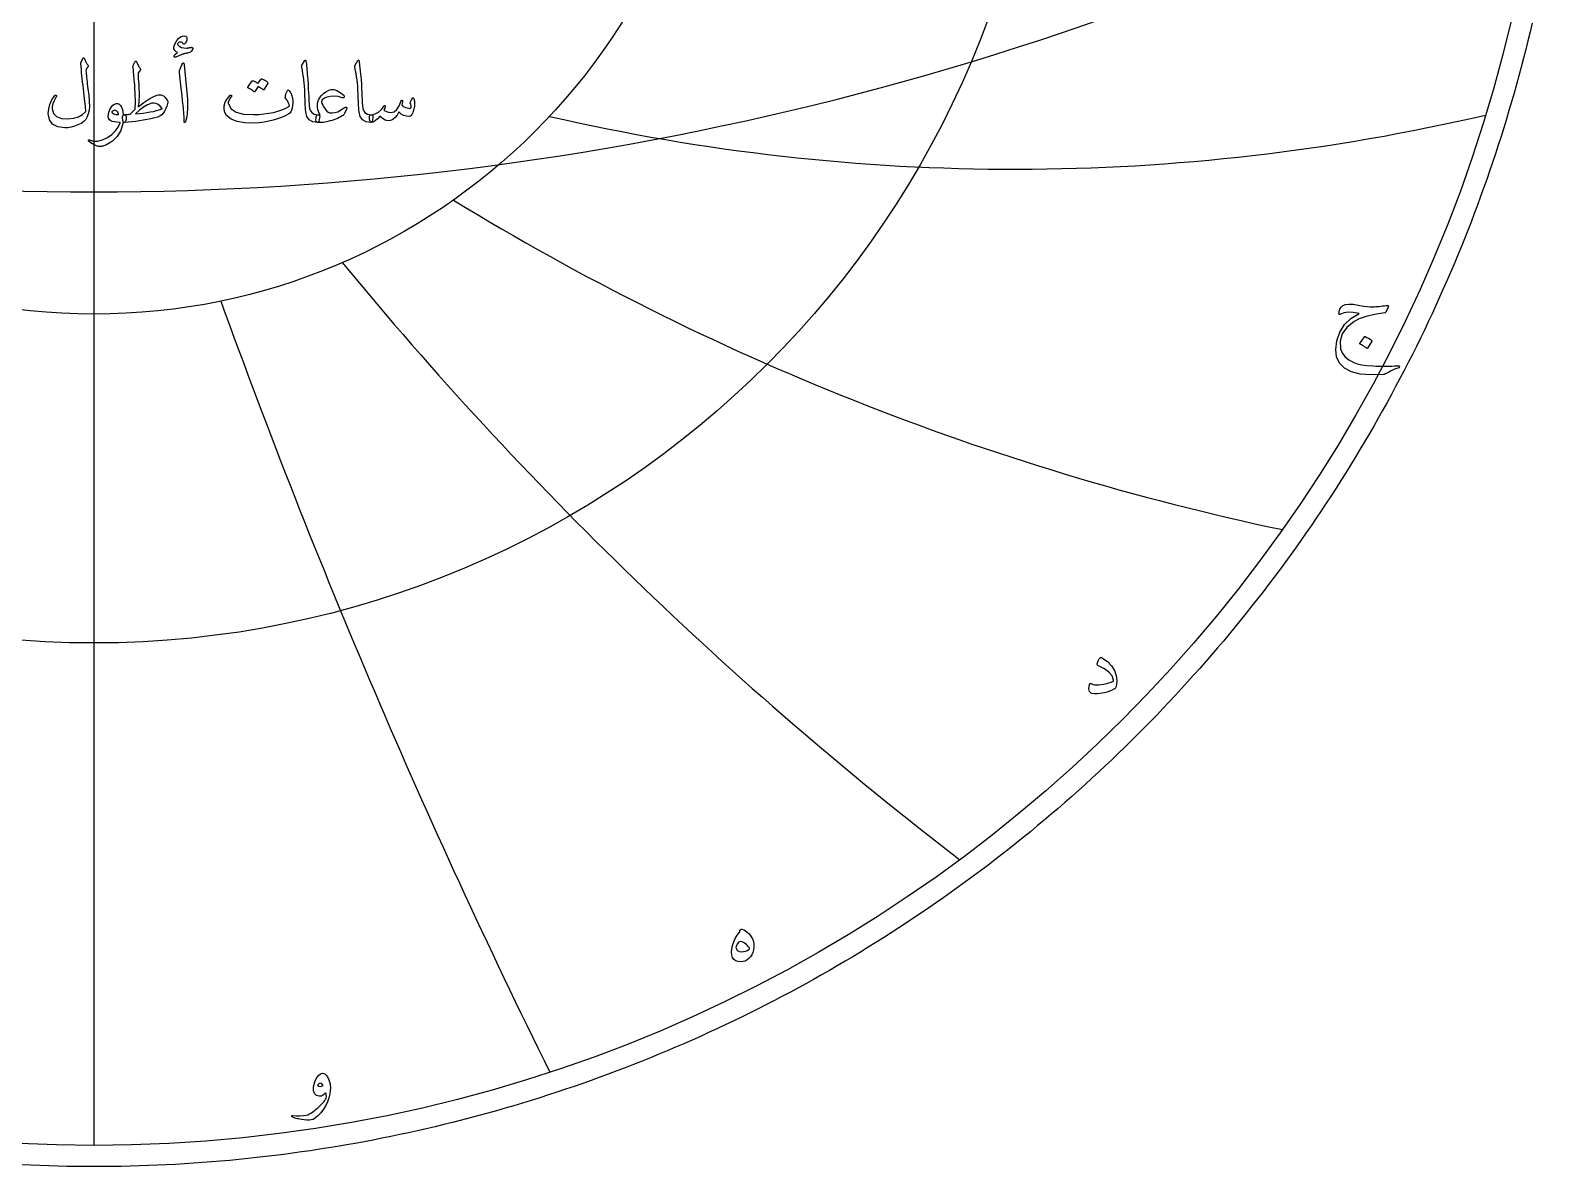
# Model space of a CAD drawing. Header units: millimetres. Extents: x -75 to 75, y -75 to 77.
# Drawn here: x -3.2 to 74.2, y -75.3 to -17.3 of the extents above; entities that cross this region are included whole.
import ezdxf

# ---------------------------------------------------------------- set-up
doc = ezdxf.new("R2010")
doc.units = ezdxf.units.MM
for name, color, linetype in [('CUT_OUTER', 1, 'Continuous'), ('ENGRAVE', 7, 'Continuous'), ('ENGRAVE_FINE', 8, 'Continuous'), ('TEXT', 5, 'Continuous')]:
    doc.layers.add(name, color=color, linetype=linetype)

msp = doc.modelspace()

# ---------------------------------------------------------------- linework, layer by layer
at = {"layer": 'CUT_OUTER'}
msp.add_lwpolyline([(73.4043, -16.9573), (73.2989, -17.4073), (73.1907, -17.8568), (73.0797, -18.3055), (72.966, -18.7536), (72.8496, -19.2009), (72.7304, -19.6476), (72.6085, -20.0935), (72.4838, -20.5386), (72.3564, -20.983), (72.2263, -21.4266), (72.0935, -21.8693), (71.9579, -22.3113), (71.8197, -22.7524), (71.6787, -23.1926), (71.5351, -23.632), (71.3887, -24.0705), (71.2397, -24.5081), (71.088, -24.9447), (70.9336, -25.3804), (70.7765, -25.8152), (70.6168, -26.249), (70.4544, -26.6818), (70.2893, -27.1136), (70.1217, -27.5444), (69.9513, -27.9741), (69.7784, -28.4028), (69.6028, -28.8304), (69.4246, -29.2569), (69.2437, -29.6824), (69.0603, -30.1067), (68.8743, -30.5299), (68.6857, -30.9519), (68.4944, -31.3728), (68.3007, -31.7924), (68.1043, -32.2109), (67.9054, -32.6282), (67.7039, -33.0443), (67.4999, -33.4591), (67.2933, -33.8726), (67.0842, -34.2849), (66.8725, -34.6958), (66.6584, -35.1055), (66.4417, -35.5139), (66.2226, -35.9209), (66.0009, -36.3265), (65.7768, -36.7308), (65.5502, -37.1337), (65.3211, -37.5352), (65.0896, -37.9353), (64.8556, -38.334), (64.6191, -38.7312), (64.3803, -39.127), (64.139, -39.5213), (63.8953, -39.9141), (63.6492, -40.3054), (63.4006, -40.6952), (63.1498, -41.0834), (62.8965, -41.4701), (62.6408, -41.8553), (62.3828, -42.2388), (62.1225, -42.6208), (61.8598, -43.0012), (61.5948, -43.3799), (61.3275, -43.7571), (61.0578, -44.1325), (60.7859, -44.5064), (60.5116, -44.8785), (60.2351, -45.2489), (59.9564, -45.6177), (59.6753, -45.9847), (59.392, -46.35), (59.1065, -46.7136), (58.8188, -47.0754), (58.5288, -47.4354), (58.2367, -47.7936), (57.9423, -48.15), (57.6458, -48.5047), (57.3471, -48.8575), (57.0462, -49.2084), (56.7432, -49.5575), (56.4381, -49.9047), (56.1308, -50.2501), (55.8214, -50.5936), (55.5099, -50.9351), (55.1963, -51.2748), (54.8807, -51.6125), (54.563, -51.9483), (54.2432, -52.2821), (53.9214, -52.6139), (53.5975, -52.9438), (53.2717, -53.2717), (52.9438, -53.5975), (52.6139, -53.9214), (52.2821, -54.2432), (51.9483, -54.563), (51.6125, -54.8807), (51.2748, -55.1963), (50.9351, -55.5099), (50.5936, -55.8214), (50.2501, -56.1308), (49.9047, -56.4381), (49.5575, -56.7432), (49.2084, -57.0462), (48.8575, -57.3471), (48.5047, -57.6458), (48.15, -57.9423), (47.7936, -58.2367), (47.4354, -58.5288), (47.0754, -58.8188), (46.7136, -59.1065), (46.35, -59.392), (45.9847, -59.6753), (45.6177, -59.9564), (45.2489, -60.2351), (44.8785, -60.5116), (44.5064, -60.7859), (44.1325, -61.0578), (43.7571, -61.3275), (43.3799, -61.5948), (43.0012, -61.8598), (42.6208, -62.1225), (42.2388, -62.3828), (41.8553, -62.6408), (41.4701, -62.8965), (41.0834, -63.1498), (40.6952, -63.4006), (40.3054, -63.6492), (39.9141, -63.8953), (39.5213, -64.139), (39.127, -64.3803), (38.7312, -64.6191), (38.334, -64.8556), (37.9353, -65.0896), (37.5352, -65.3211), (37.1337, -65.5502), (36.7308, -65.7768), (36.3265, -66.0009), (35.9209, -66.2226), (35.5139, -66.4417), (35.1055, -66.6584), (34.6958, -66.8725), (34.2849, -67.0842), (33.8726, -67.2933), (33.4591, -67.4999), (33.0443, -67.7039), (32.6282, -67.9054), (32.2109, -68.1043), (31.7924, -68.3007), (31.3728, -68.4944), (30.9519, -68.6857), (30.5299, -68.8743), (30.1067, -69.0603), (29.6824, -69.2437), (29.2569, -69.4246), (28.8304, -69.6028), (28.4028, -69.7784), (27.9741, -69.9513), (27.5444, -70.1217), (27.1136, -70.2893), (26.6818, -70.4544), (26.249, -70.6168), (25.8152, -70.7765), (25.3804, -70.9336), (24.9447, -71.088), (24.5081, -71.2397), (24.0705, -71.3887), (23.632, -71.5351), (23.1926, -71.6787), (22.7524, -71.8197), (22.3113, -71.9579), (21.8693, -72.0935), (21.4266, -72.2263), (20.983, -72.3564), (20.5386, -72.4838), (20.0935, -72.6085), (19.6476, -72.7304), (19.2009, -72.8496), (18.7536, -72.966), (18.3055, -73.0797), (17.8568, -73.1907), (17.4073, -73.2989), (16.9573, -73.4043), (16.5065, -73.507), (16.0552, -73.6069), (15.6033, -73.704), (15.1507, -73.7983), (14.6976, -73.8899), (14.244, -73.9787), (13.7898, -74.0647), (13.3351, -74.1479), (12.8798, -74.2284), (12.4241, -74.306), (11.968, -74.3808), (11.5114, -74.4529), (11.0543, -74.5221), (10.5968, -74.5885), (10.139, -74.6521), (9.6807, -74.7129), (9.2221, -74.7709), (8.7632, -74.8261), (8.3039, -74.8785), (7.8443, -74.928), (7.3844, -74.9747), (6.9242, -75.0186), (6.4638, -75.0597), (6.0031, -75.0979), (5.5422, -75.1334), (5.0811, -75.166), (4.6198, -75.1957), (4.1583, -75.2227), (3.6966, -75.2468), (3.2349, -75.268), (2.773, -75.2865), (2.311, -75.302), (1.8489, -75.3148), (1.3867, -75.3247), (0.9245, -75.3318), (0.4623, -75.3361), (0, -75.3375), (-0.4623, -75.3361), (-0.9245, -75.3318), (-1.3867, -75.3247), (-1.8489, -75.3148), (-2.311, -75.302), (-2.773, -75.2865), (-3.2349, -75.268), (-3.6966, -75.2468)], dxfattribs=at)
at = {"layer": 'ENGRAVE'}
for points in [[(0, -74.25), (0, 74.25)], [(0, -74.25), (0, -31.8152)]]:
    msp.add_lwpolyline(points, dxfattribs=at)
for radius in [74.25, 48.6033, 31.8152]:
    msp.add_circle((0, 0), radius, dxfattribs=at)
for centre, radius, start, end in [((46.9924, 81.3933), 105.8085, 257.033102, 283.127479), ((88.2745, 88.2745), 133.9666, 238.534502, 258.105285), ((161.7325, 93.3763), 192.9737, 219.427561, 232.47475), ((360.194, 96.5137), 376.0543, 199.845293, 206.368888)]:
    msp.add_arc(centre, radius, start, end, dxfattribs=at)
at = {"layer": 'ENGRAVE_FINE'}
msp.add_arc((0, 128.6415), 154.2129, 241.345817, 298.654183, dxfattribs=at)
at = {"layer": 'TEXT'}
for points in [[(4.8851, -18.465), (4.8279, -18.4757), (4.7748, -18.4858), (4.7258, -18.4954), (4.6809, -18.5045), (4.6405, -18.5133), (4.6046, -18.5221), (4.5735, -18.5309), (4.547, -18.5396), (4.5201, -18.5497), (4.4877, -18.5621), (4.4499, -18.5771), (4.4065, -18.5945), (4.3576, -18.6147), (4.3033, -18.6379), (4.2435, -18.6641), (4.1782, -18.6933), (4.1515, -18.7021), (4.1288, -18.7021), (4.1098, -18.6933), (4.0947, -18.6758), (4.0857, -18.6327), (4.1112, -18.5824), (4.1713, -18.5251), (4.266, -18.4606), (4.1935, -18.4194), (4.1386, -18.375), (4.1013, -18.3272), (4.0816, -18.2762), (4.0777, -18.1798), (4.1013, -18.0753), (4.1524, -17.9625), (4.2309, -17.8414), (4.3244, -17.733), (4.4208, -17.6581), (4.5198, -17.6167), (4.6217, -17.6087), (4.6785, -17.623), (4.7172, -17.6526), (4.7378, -17.6976), (4.7402, -17.758), (4.7303, -17.8233), (4.7139, -17.8832), (4.6908, -17.9375), (4.6612, -17.9864), (4.6315, -18.0207), (4.6041, -18.0358), (4.5788, -18.0316), (4.5558, -18.0083), (4.5294, -17.9735), (4.4987, -17.9479), (4.4636, -17.9317), (4.4241, -17.9249), (4.3826, -17.9249), (4.3461, -17.9337), (4.3146, -17.9512), (4.2879, -17.9776), (4.2685, -18.0094), (4.2627, -18.039), (4.2706, -18.0665), (4.2923, -18.0917), (4.3736, -18.1518), (4.4724, -18.196), (4.5887, -18.2243), (4.7227, -18.2366), (4.7343, -18.2362), (4.7474, -18.235), (4.7618, -18.2329), (4.7775, -18.2301), (4.7947, -18.2266), (4.8132, -18.2229), (4.8331, -18.2189), (4.8544, -18.2147), (4.8774, -18.2104), (4.8983, -18.2065), (4.917, -18.2028), (4.9334, -18.1993), (4.948, -18.1964), (4.9609, -18.1944), (4.9721, -18.1931), (4.9817, -18.1927), (4.9998, -18.1947), (5.0147, -18.2004), (5.0262, -18.21), (5.0344, -18.2235), (5.0396, -18.2364), (5.0421, -18.2487), (5.0418, -18.2605), (5.0388, -18.2718), (4.9963, -18.3514), (4.9565, -18.4101), (4.9194, -18.448), (4.8851, -18.465)], [(-0.5774, -18.7636), (-0.5697, -18.7501), (-0.5599, -18.7405), (-0.5478, -18.7348), (-0.5335, -18.7328), (-0.5193, -18.7353), (-0.5072, -18.7427), (-0.4973, -18.7551), (-0.4896, -18.7724), (-0.4487, -18.8731), (-0.4051, -18.9601), (-0.3587, -19.0334), (-0.3096, -19.0929), (-0.295, -19.1143), (-0.2909, -19.139), (-0.2972, -19.167), (-0.314, -19.1983), (-0.3247, -19.2134), (-0.3348, -19.2279), (-0.3444, -19.2419), (-0.3535, -19.2554), (-0.362, -19.268), (-0.37, -19.2795), (-0.3774, -19.29), (-0.3842, -19.2993), (-0.3958, -19.3163), (-0.404, -19.3366), (-0.4089, -19.3602), (-0.4106, -19.3871), (-0.4054, -19.463), (-0.3985, -19.5458), (-0.39, -19.6354), (-0.3798, -19.7318), (-0.3683, -19.8352), (-0.3557, -19.9453), (-0.342, -20.0624), (-0.3271, -20.1863), (-0.3105, -20.3099), (-0.2959, -20.4262), (-0.2831, -20.535), (-0.2722, -20.6364), (-0.2631, -20.7307), (-0.2552, -20.8181), (-0.2488, -20.8986), (-0.2437, -20.9723), (-0.2379, -21.1905), (-0.2558, -21.3972), (-0.2972, -21.5923), (-0.3623, -21.7759), (-0.4257, -21.8838), (-0.5236, -21.9834), (-0.6562, -22.0748), (-0.8233, -22.1579), (-1.0045, -22.2268), (-1.1746, -22.2754), (-1.3338, -22.3037), (-1.482, -22.3116), (-1.8531, -22.2606), (-2.1187, -22.1206), (-2.279, -21.8917), (-2.3339, -21.5739), (-2.3147, -21.3371), (-2.2526, -21.1052), (-2.1478, -20.8782), (-2.0002, -20.6562), (-1.9889, -20.6433), (-1.9771, -20.6353), (-1.9648, -20.6323), (-1.9519, -20.6342), (-1.9381, -20.6394), (-1.9277, -20.6463), (-1.9206, -20.6548), (-1.9167, -20.6649), (-1.914, -20.68), (-1.9145, -20.6946), (-1.9184, -20.7086), (-1.9255, -20.722), (-2.0262, -20.9183), (-2.0957, -21.0854), (-2.1338, -21.2234), (-2.1407, -21.3324), (-2.0674, -21.567), (-1.909, -21.7309), (-1.6656, -21.8239), (-1.3371, -21.8462), (-1.041, -21.814), (-0.7893, -21.7397), (-0.5821, -21.623), (-0.4194, -21.4641), (-0.4228, -21.3874), (-0.4287, -21.2978), (-0.4371, -21.1953), (-0.4479, -21.0799), (-0.4615, -20.9513), (-0.4781, -20.8093), (-0.4977, -20.6538), (-0.5203, -20.4849), (-0.5418, -20.3106), (-0.5621, -20.1391), (-0.5813, -19.9703), (-0.5994, -19.8043), (-0.6161, -19.641), (-0.6312, -19.4804), (-0.6447, -19.3226), (-0.6565, -19.1676), (-0.674, -19.0183), (-0.6732, -19.0013), (-0.6707, -18.9853), (-0.6666, -18.9705), (-0.6609, -18.9568)], [(2.1012, -18.9217), (2.1116, -18.9104), (2.1209, -18.903), (2.1291, -18.8994), (2.1363, -18.8997), (2.1448, -18.9035), (2.1528, -18.9107), (2.1602, -18.9211), (2.167, -18.9348), (2.1949, -18.9941), (2.2214, -19.049), (2.2465, -19.0995), (2.2702, -19.1456), (2.2929, -19.1868), (2.3147, -19.2225), (2.3357, -19.2526), (2.3558, -19.2773), (2.3707, -19.2977), (2.3756, -19.3191), (2.3707, -19.3416), (2.3558, -19.3652), (2.268, -19.4749), (2.2568, -19.4939), (2.2494, -19.5156), (2.2458, -19.54), (2.2461, -19.5672), (2.2603, -19.7744), (2.2724, -19.9569), (2.2823, -20.1147), (2.29, -20.2478), (2.2957, -20.3565), (2.2999, -20.441), (2.3023, -20.5014), (2.3031, -20.5376), (2.3022, -20.6446), (2.2993, -20.7462), (2.2945, -20.8422), (2.2878, -20.9328), (2.2794, -21.0179), (2.2697, -21.0975), (2.2585, -21.1716), (2.2461, -21.2402), (2.5444, -21.0118), (2.8026, -20.8362), (3.0208, -20.7132), (3.1989, -20.643), (3.2783, -20.6243), (3.3493, -20.6166), (3.4122, -20.6199), (3.4668, -20.6342), (3.5439, -20.6743), (3.6172, -20.7374), (3.6866, -20.8236), (3.7522, -20.9328), (3.7624, -20.9589), (3.7665, -20.9888), (3.7646, -21.0225), (3.7566, -21.0601), (3.713, -21.1952), (3.6611, -21.3236), (3.601, -21.4455), (3.5327, -21.5607), (3.4662, -21.6348), (3.3724, -21.6991), (3.2511, -21.7534), (3.1023, -21.7979), (2.9032, -21.8419), (2.7055, -21.8818), (2.5091, -21.9176), (2.3141, -21.9493), (2.1208, -21.9767), (1.9294, -21.9993), (1.7398, -22.0173), (1.5523, -22.0306), (1.5311, -22.0245), (1.5116, -22.0064), (1.4938, -21.9762), (1.4776, -21.934), (1.4633, -21.8821), (1.4557, -21.8319), (1.4546, -21.7833), (1.4601, -21.7364), (1.4724, -21.6955), (1.4919, -21.665), (1.5185, -21.645), (1.5523, -21.6354), (1.5971, -21.6329), (1.6395, -21.6299), (1.6795, -21.6263), (1.7169, -21.6222), (1.7519, -21.6181), (1.7844, -21.6145), (1.8145, -21.6115), (1.8421, -21.609), (2.088, -21.3719), (2.0902, -21.3616), (2.0924, -21.3483), (2.0946, -21.332), (2.0968, -21.3126), (2.099, -21.2903), (2.1012, -21.2649), (2.1034, -21.2365), (2.1055, -21.205), (2.1075, -21.1709), (2.1088, -21.1342), (2.1097, -21.0951), (2.1099, -21.0536), (2.1099, -21.0098), (2.1099, -20.9641), (2.1099, -20.9165), (2.1099, -20.8669), (2.1094, -20.8109), (2.1077, -20.744), (2.105, -20.666), (2.1012, -20.5771), (2.0962, -20.4778), (2.0902, -20.3685), (2.083, -20.2494), (2.0748, -20.1204), (2.0559, -19.8342), (2.0386, -19.6078), (2.0229, -19.4412), (2.0089, -19.3344), (1.9977, -19.2658), (1.9903, -19.2137), (1.9867, -19.178), (1.987, -19.1588), (2.0003, -19.1226), (2.0139, -19.0885), (2.0277, -19.0567), (2.0419, -19.027), (2.0563, -18.9991), (2.071, -18.9722), (2.0859, -18.9464), (2.1012, -18.9217)], [(4.4855, -19.0885), (4.5275, -19.0073), (4.5613, -18.9787), (4.5868, -19.0029), (4.6041, -19.0797), (4.7051, -20.1556), (4.7652, -20.8159), (4.7786, -21.3434), (4.7454, -21.738), (4.6656, -21.9998), (4.651, -22.0213), (4.6381, -22.0328), (4.6269, -22.0344), (4.6173, -22.0262), (4.6096, -22.0133), (4.6041, -21.9966), (4.6008, -21.976), (4.5997, -21.9515), (4.5997, -21.7614), (4.5909, -21.5596), (4.5734, -21.3464), (4.547, -21.1216), (4.5413, -21.0629), (4.524, -20.9043), (4.4951, -20.6457), (4.4548, -20.2873), (4.3582, -19.4925), (4.356, -19.4502), (4.3582, -19.4113), (4.3648, -19.3756), (4.3758, -19.3432)], [(10.7561, -18.869), (10.7646, -18.8558), (10.7725, -18.847), (10.7799, -18.8426), (10.7868, -18.8426), (10.7972, -18.8484), (10.8066, -18.8657), (10.8148, -18.8945), (10.8219, -18.9348), (10.8582, -19.2628), (10.8878, -19.5661), (10.9109, -19.8446), (10.9273, -20.0985), (10.9379, -20.3156), (10.9476, -20.5102), (10.9566, -20.6822), (10.9646, -20.8318), (10.9716, -20.9589), (10.9773, -21.0634), (10.9815, -21.1455), (10.9844, -21.205), (11.0234, -21.3834), (11.1096, -21.5146), (11.2429, -21.5986), (11.4235, -21.6354), (11.4737, -21.6486), (11.5059, -21.6793), (11.5199, -21.7276), (11.5157, -21.7935), (11.4952, -21.8972), (11.4729, -21.9713), (11.449, -22.0158), (11.4235, -22.0306), (11.1694, -21.9971), (10.9822, -21.8967), (10.862, -21.7292), (10.8088, -21.4949), (10.8004, -21.3828), (10.7928, -21.2704), (10.7861, -21.1577), (10.7802, -21.0448), (10.7749, -20.9316), (10.7698, -20.8181), (10.765, -20.7043), (10.7605, -20.5903), (10.7522, -20.3728), (10.7407, -20.177), (10.7259, -20.0028), (10.7078, -19.8504), (10.6864, -19.704), (10.6617, -19.5479), (10.6337, -19.3823), (10.6024, -19.2071), (10.5983, -19.1755), (10.5991, -19.1467), (10.6049, -19.1206), (10.6156, -19.0973)], [(13.4742, -18.869), (13.4827, -18.8558), (13.4906, -18.847), (13.4981, -18.8426), (13.5049, -18.8426), (13.5153, -18.8484), (13.5247, -18.8657), (13.5329, -18.8945), (13.54, -18.9348), (13.5763, -19.2628), (13.6059, -19.5661), (13.629, -19.8446), (13.6454, -20.0985), (13.656, -20.3156), (13.6657, -20.5102), (13.6747, -20.6822), (13.6828, -20.8318), (13.6898, -20.9589), (13.6954, -21.0634), (13.6996, -21.1455), (13.7025, -21.205), (13.7415, -21.3834), (13.8277, -21.5146), (13.961, -21.5986), (14.1416, -21.6354), (14.1919, -21.6486), (14.224, -21.6793), (14.238, -21.7276), (14.2338, -21.7935), (14.2133, -21.8972), (14.191, -21.9713), (14.1672, -22.0158), (14.1416, -22.0306), (13.8875, -21.9971), (13.7003, -21.8967), (13.5801, -21.7292), (13.5269, -21.4949), (13.5185, -21.3828), (13.511, -21.2704), (13.5042, -21.1577), (13.4983, -21.0448), (13.493, -20.9316), (13.4879, -20.8181), (13.4831, -20.7043), (13.4786, -20.5903), (13.4703, -20.3728), (13.4588, -20.177), (13.444, -20.0028), (13.4259, -19.8504), (13.4045, -19.704), (13.3798, -19.5479), (13.3518, -19.3823), (13.3205, -19.2071), (13.3164, -19.1755), (13.3172, -19.1467), (13.323, -19.1206), (13.3337, -19.0973)], [(8.5254, -19.8131), (8.5309, -19.8076), (8.5386, -19.8043), (8.5484, -19.8032), (8.5605, -19.8043), (8.6037, -19.8205), (8.6456, -19.8383), (8.6861, -19.8578), (8.7252, -19.8789), (8.7632, -19.902), (8.8004, -19.9272), (8.8367, -19.9547), (8.8723, -19.9843), (8.8791, -19.9934), (8.8822, -20.003), (8.8813, -20.0131), (8.8767, -20.0238), (8.6659, -20.3576), (8.6601, -20.362), (8.6516, -20.362), (8.6404, -20.3576), (8.6264, -20.3488), (8.6168, -20.3407), (8.6011, -20.3296), (8.5794, -20.3154), (8.5517, -20.2983), (8.5177, -20.2778), (8.4771, -20.2538), (8.4299, -20.2262), (8.3761, -20.1951), (8.2092, -20.4542), (8.2015, -20.4621), (8.1917, -20.464), (8.1796, -20.4599), (8.1653, -20.4498), (8.153, -20.441), (8.1335, -20.4278), (8.1068, -20.4103), (8.0731, -20.3883), (8.0316, -20.362), (7.982, -20.3312), (7.9241, -20.2961), (7.8579, -20.2566), (7.8511, -20.25), (7.848, -20.2434), (7.8489, -20.2368), (7.8535, -20.2302), (8.0687, -19.9097), (8.0742, -19.9042), (8.0819, -19.9009), (8.0918, -19.8998), (8.1038, -19.9009), (8.1406, -19.9128), (8.1763, -19.9267), (8.2109, -19.9425), (8.2443, -19.9602), (8.2767, -19.9795), (8.308, -20.0002), (8.3382, -20.0223), (8.3673, -20.0458)], [(9.9569, -20.3971), (9.9864, -20.4341), (10.0134, -20.475), (10.038, -20.5198), (10.0601, -20.5683), (10.0797, -20.6205), (10.0969, -20.6759), (10.1115, -20.7346), (10.1237, -20.7967), (10.1397, -20.9213), (10.1435, -21.0448), (10.1353, -21.1672), (10.115, -21.2885), (10.0842, -21.3966), (10.0447, -21.4839), (9.9964, -21.5503), (9.9393, -21.5959), (9.7582, -21.6916), (9.5661, -21.777), (9.363, -21.8519), (9.1489, -21.9164), (8.9239, -21.9699), (8.6878, -22.0119), (8.4408, -22.0424), (8.1829, -22.0613), (7.6993, -22.0564), (7.3024, -21.9889), (6.9923, -21.8588), (6.7689, -21.6661), (6.6773, -21.5154), (6.635, -21.3533), (6.6421, -21.1795), (6.6987, -20.9943), (6.7177, -20.9543), (6.7398, -20.9136), (6.7649, -20.872), (6.7931, -20.8296), (6.8242, -20.7864), (6.8584, -20.7423), (6.8956, -20.6975), (6.9358, -20.6518), (6.9492, -20.6389), (6.9632, -20.6309), (6.9778, -20.6279), (6.9929, -20.6298), (7.003, -20.6337), (7.0115, -20.6408), (7.0184, -20.6512), (7.0236, -20.6649), (7.0261, -20.6778), (7.0247, -20.6902), (7.0195, -20.702), (7.0104, -20.7132), (6.9728, -20.758), (6.9391, -20.8044), (6.9092, -20.8524), (6.8831, -20.9021), (6.8653, -20.9495), (6.8557, -20.9954), (6.8543, -21.0396), (6.8611, -21.0821), (6.9984, -21.3305), (7.2563, -21.5047), (7.6351, -21.6049), (8.1346, -21.631), (8.4091, -21.6204), (8.6708, -21.5975), (8.9196, -21.5622), (9.1555, -21.5146), (9.3788, -21.4547), (9.5897, -21.3823), (9.7882, -21.2977), (9.9744, -21.2007), (9.9563, -21.1101), (9.9152, -21.0096), (9.8509, -20.8993), (9.7637, -20.7791), (9.7609, -20.7676), (9.7615, -20.7462), (9.7653, -20.7149), (9.7725, -20.6737), (9.7744, -20.6696), (9.7758, -20.666), (9.7766, -20.663), (9.7768, -20.6605), (9.7911, -20.6046), (9.812, -20.542), (9.8394, -20.4728), (9.8735, -20.3971), (9.8885, -20.374), (9.9075, -20.3663), (9.9303, -20.374), (9.9569, -20.3971)], [(12.9033, -21.3148), (12.7848, -21.5783), (12.7697, -21.6044), (12.7551, -21.6255), (12.7411, -21.6417), (12.7277, -21.6529), (12.6594, -21.6997), (12.5861, -21.7435), (12.5079, -21.7843), (12.4247, -21.822), (12.3369, -21.8573), (12.2447, -21.8906), (12.1481, -21.922), (12.0471, -21.9515), (11.8582, -21.9976), (11.6914, -22.0262), (11.5465, -22.0372), (11.4235, -22.0306), (11.3766, -22.0092), (11.3456, -21.9669), (11.3305, -21.9038), (11.3313, -21.8198), (11.3426, -21.7441), (11.3588, -21.6881), (11.3799, -21.6518), (11.406, -21.6354), (11.4103, -21.6354), (11.4147, -21.6354), (11.4191, -21.6354), (11.4235, -21.6354), (11.4562, -21.6387), (11.4883, -21.6398), (11.5199, -21.6387), (11.5509, -21.6354), (11.4976, -21.5566), (11.4565, -21.4696), (11.4274, -21.3744), (11.4103, -21.2709), (11.4079, -21.0857), (11.44, -20.9207), (11.5067, -20.7761), (11.6079, -20.6518), (11.7383, -20.5357), (11.8659, -20.4465), (11.9908, -20.3842), (12.1129, -20.3488), (12.2447, -20.3491), (12.394, -20.3982), (12.5608, -20.4962), (12.7453, -20.643), (12.7661, -20.6658), (12.776, -20.6902), (12.7749, -20.7163), (12.7628, -20.744), (12.7455, -20.7654), (12.7244, -20.7769), (12.6994, -20.7786), (12.6706, -20.7703), (12.4639, -20.7105), (12.2567, -20.6891), (12.049, -20.7061), (11.8407, -20.7615), (11.7581, -20.7964), (11.6947, -20.8351), (11.6505, -20.8776), (11.6255, -20.924), (11.6195, -20.9827), (11.6365, -21.0579), (11.6766, -21.1496), (11.7397, -21.2577), (11.8165, -21.367), (11.889, -21.4488), (11.957, -21.5031), (12.0207, -21.53), (12.1593, -21.5437), (12.2985, -21.5278), (12.4381, -21.4822), (12.5784, -21.407), (12.7057, -21.3192), (12.7716, -21.2775), (12.8243, -21.2534), (12.8638, -21.2468), (12.8902, -21.2577), (12.9009, -21.2712), (12.9066, -21.2852), (12.9074, -21.2997), (12.9033, -21.3148)], [(16.2713, -20.7791), (16.2809, -20.7725), (16.2922, -20.7747), (16.3051, -20.7857), (16.3196, -20.8055), (16.3353, -20.8389), (16.3471, -20.8867), (16.355, -20.9487), (16.3592, -21.025), (16.3605, -21.1117), (16.3559, -21.1963), (16.3452, -21.2786), (16.3284, -21.3587), (16.2796, -21.5146), (16.2252, -21.6266), (16.1654, -21.6947), (16.1001, -21.7188), (15.9456, -21.7098), (15.8026, -21.6694), (15.6711, -21.5978), (15.5512, -21.4949), (15.4688, -21.6571), (15.3711, -21.7836), (15.2581, -21.8744), (15.1296, -21.9296), (14.9949, -21.9417), (14.8585, -21.9076), (14.7204, -21.8275), (14.5807, -21.7012), (14.4677, -21.8453), (14.3568, -21.9482), (14.2481, -22.01), (14.1416, -22.0306), (14.1202, -22.0185), (14.0999, -21.9823), (14.0807, -21.9219), (14.0626, -21.8374), (14.056, -21.7539), (14.067, -21.6925), (14.0955, -21.6529), (14.1416, -21.6354), (14.3442, -21.5895), (14.5215, -21.5004), (14.6735, -21.3678), (14.8003, -21.1919), (14.8072, -21.1823), (14.8146, -21.1754), (14.8225, -21.1713), (14.831, -21.1699), (14.8415, -21.171), (14.8508, -21.1743), (14.859, -21.1798), (14.8662, -21.1875), (14.8703, -21.2111), (14.8607, -21.2512), (14.8374, -21.3077), (14.8003, -21.3807), (14.8489, -21.437), (14.9243, -21.4784), (15.0267, -21.505), (15.156, -21.5168), (15.3171, -21.4831), (15.4579, -21.373), (15.5784, -21.1867), (15.6785, -20.924), (15.6835, -20.9106), (15.6895, -20.901), (15.6966, -20.8952), (15.7049, -20.8933), (15.7172, -20.8944), (15.7279, -20.8977), (15.737, -20.9032), (15.7444, -20.9108), (15.7499, -20.9218), (15.7532, -20.9328), (15.7543, -20.9438), (15.7532, -20.9548), (15.7093, -21.1392), (15.7606, -21.1847), (15.8223, -21.2248), (15.8945, -21.2594), (15.9771, -21.2885), (16.0575, -21.3074), (16.1187, -21.3115), (16.1607, -21.3008), (16.1835, -21.2753), (16.1909, -21.2363), (16.1868, -21.1809), (16.1712, -21.109), (16.144, -21.0206), (16.1487, -20.9956), (16.1714, -20.9471), (16.2123, -20.8749), (16.2713, -20.7791)], [(1.4644, -22.0789), (1.3615, -22.4403), (1.1889, -22.743), (0.9466, -22.987), (0.6345, -23.1723), (0.5909, -23.1911), (0.5478, -23.208), (0.5053, -23.2229), (0.4633, -23.2359), (0.4221, -23.2468), (0.382, -23.2552), (0.3431, -23.2611), (0.3052, -23.2645), (0.2108, -23.251), (0.0856, -23.2019), (-0.0703, -23.1171), (-0.2569, -22.9966), (-0.2769, -22.9793), (-0.2887, -22.9626), (-0.2923, -22.9464), (-0.2876, -22.9308), (-0.2772, -22.9187), (-0.2635, -22.9132), (-0.2465, -22.9143), (-0.2261, -22.922), (-0.0321, -22.9848), (0.1855, -22.9846), (0.4268, -22.9212), (0.6916, -22.7946), (0.9079, -22.6478), (1.0868, -22.4752), (1.2284, -22.2768), (1.3327, -22.0525), (1.3319, -22.0446), (1.3294, -22.0383), (1.3253, -22.0336), (1.3195, -22.0306), (1.1683, -22.0218), (1.0396, -22.0042), (0.9334, -21.9779), (0.8497, -21.9428), (0.7849, -21.8884), (0.7443, -21.8132), (0.7278, -21.7172), (0.7355, -21.6003), (0.738, -21.5847), (0.741, -21.569), (0.7446, -21.5529), (0.7487, -21.5366), (0.7534, -21.5197), (0.7586, -21.502), (0.7643, -21.4835), (0.7706, -21.4641), (0.8222, -21.3387), (0.8848, -21.2347), (0.9584, -21.1521), (1.0429, -21.0909), (1.1293, -21.0574), (1.2087, -21.0579), (1.2808, -21.0925), (1.3459, -21.1611), (1.4027, -21.2566), (1.4458, -21.3675), (1.4751, -21.4938), (1.4908, -21.6354), (1.4994, -21.6352), (1.5078, -21.6348), (1.5159, -21.6341), (1.5237, -21.6332), (1.5315, -21.6322), (1.5396, -21.6315), (1.548, -21.6311), (1.5567, -21.631), (1.5863, -21.6373), (1.6093, -21.6562), (1.6258, -21.6878), (1.6357, -21.732), (1.6398, -21.7806), (1.639, -21.8297), (1.6332, -21.8794), (1.6225, -21.9296), (1.6085, -21.9738), (1.5929, -22.0053), (1.5756, -22.0243), (1.5567, -22.0306), (1.4732, -22.0306), (1.4727, -22.0385), (1.471, -22.0492), (1.4683, -22.0627), (1.4644, -22.0789)], [(1.2537, -21.5871), (1.2076, -21.5067), (1.1571, -21.4499), (1.1022, -21.4166), (1.0429, -21.407), (1.0075, -21.4164), (0.9759, -21.4312), (0.9482, -21.4515), (0.9243, -21.4773), (0.9166, -21.491), (0.9156, -21.5058), (0.921, -21.5218), (0.9331, -21.5388), (0.9784, -21.5786), (1.044, -21.6057), (1.1299, -21.6203), (1.2361, -21.6222), (1.2471, -21.62), (1.2537, -21.6134), (1.2559, -21.6024), (1.2537, -21.5871)], [(3.0452, -21.0382), (3.023, -21.039), (3.0002, -21.0415), (2.9769, -21.0456), (2.953, -21.0514), (2.7373, -21.1362), (2.5249, -21.2544), (2.3158, -21.4062), (2.1099, -21.5915), (2.3155, -21.5723), (2.5106, -21.5498), (2.6953, -21.524), (2.8696, -21.4949), (3.0334, -21.4622), (3.1869, -21.4257), (3.3298, -21.3854), (3.4624, -21.3412), (3.4748, -21.336), (3.4811, -21.3291), (3.4813, -21.3206), (3.4756, -21.3104), (3.3812, -21.1946), (3.278, -21.1106), (3.166, -21.0585), (3.0452, -21.0382)], [(66.0532, -31.4549), (65.9408, -31.7078), (65.9305, -31.7245), (65.9185, -31.7371), (65.9047, -31.7455), (65.8892, -31.7499), (65.3696, -31.8319), (64.9349, -31.9326), (64.5851, -32.052), (64.3201, -32.1902), (63.9486, -32.4932), (63.7101, -32.8261), (63.6044, -33.1888), (63.6316, -33.5813), (63.7142, -33.7939), (63.8541, -33.9818), (64.0514, -34.1452), (64.3061, -34.2839), (64.4849, -34.346), (64.7077, -34.3963), (64.9744, -34.435), (65.285, -34.4619), (65.4501, -34.4698), (65.6129, -34.4748), (65.7733, -34.4768), (65.9314, -34.476), (66.0865, -34.4724), (66.2382, -34.4666), (66.3863, -34.4584), (66.5309, -34.4478), (66.5649, -34.4455), (66.5918, -34.4478), (66.6117, -34.4549), (66.6246, -34.4666), (66.6316, -34.4809), (66.634, -34.4959), (66.6316, -34.5114), (66.6246, -34.5275), (66.6195, -34.5361), (66.6135, -34.5433), (66.6066, -34.549), (66.5988, -34.5532), (66.5905, -34.5569), (66.5819, -34.5608), (66.5729, -34.5651), (66.5637, -34.5696), (66.4288, -34.6127), (66.3096, -34.6575), (66.2063, -34.704), (66.1187, -34.7523), (66.0627, -34.7871), (66.0116, -34.8167), (65.9655, -34.841), (65.9244, -34.86), (65.8888, -34.8747), (65.8594, -34.8858), (65.8361, -34.8934), (65.819, -34.8975), (65.1785, -34.9212), (64.634, -34.8753), (64.1855, -34.7596), (63.833, -34.5743), (63.5783, -34.3202), (63.4279, -34.0029), (63.3816, -33.6223), (63.4396, -33.1785), (63.593, -32.7315), (63.833, -32.3506), (64.1597, -32.0359), (64.5731, -31.7874), (64.2803, -31.7315), (64.025, -31.7183), (63.8072, -31.7479), (63.6269, -31.8202), (63.6111, -31.8261), (63.5965, -31.8296), (63.583, -31.8307), (63.5707, -31.8296), (63.5605, -31.8258), (63.5531, -31.819), (63.5488, -31.8094), (63.5473, -31.7968), (63.5537, -31.7385), (63.5637, -31.6809), (63.5772, -31.6238), (63.5941, -31.5673), (63.6539, -31.4575), (63.7487, -31.3764), (63.8787, -31.324), (64.0438, -31.3003), (64.1483, -31.3012), (64.2791, -31.3132), (64.4364, -31.3363), (64.6199, -31.3705), (64.8093, -31.4048), (64.9841, -31.4279), (65.1442, -31.4399), (65.2897, -31.4408), (65.3597, -31.4377), (65.4337, -31.4332), (65.5119, -31.4272), (65.5941, -31.4197), (65.6805, -31.4105), (65.771, -31.3992), (65.8655, -31.3859), (65.9642, -31.3705), (66.0207, -31.3688), (66.0543, -31.3823), (66.0652, -31.4109), (66.0532, -31.4549)], [(64.8447, -32.9724), (64.8506, -32.9666), (64.8588, -32.9631), (64.8693, -32.9619), (64.8822, -32.9631), (64.9732, -32.9999), (65.059, -33.045), (65.1395, -33.0983), (65.2148, -33.1598), (65.2221, -33.1692), (65.2253, -33.1785), (65.2244, -33.1879), (65.2194, -33.1973), (64.9993, -33.5532), (64.9911, -33.5617), (64.9806, -33.5638), (64.9677, -33.5594), (64.9525, -33.5485), (64.9393, -33.5392), (64.9185, -33.5251), (64.8901, -33.5064), (64.8541, -33.483), (64.8099, -33.4549), (64.7569, -33.4221), (64.6951, -33.3846), (64.6246, -33.3425), (64.6152, -33.3354), (64.6105, -33.3284), (64.6105, -33.3214), (64.6152, -33.3144)], [(51.2079, -49.6659), (51.2265, -49.6101), (51.2448, -49.5599), (51.2628, -49.5153), (51.2805, -49.4762), (51.2976, -49.4424), (51.3138, -49.4136), (51.3292, -49.3897), (51.3437, -49.3708), (51.3662, -49.3527), (51.3917, -49.3451), (51.4201, -49.348), (51.4514, -49.3615), (51.7287, -49.5474), (51.9421, -49.7631), (52.0917, -50.0087), (52.1774, -50.2842), (52.1894, -50.3629), (52.1973, -50.4399), (52.2011, -50.5152), (52.2008, -50.5886), (52.1962, -50.6598), (52.1868, -50.728), (52.1727, -50.7933), (52.154, -50.8556), (52.1373, -50.889), (52.1154, -50.9189), (52.0881, -50.9452), (52.0556, -50.968), (51.9438, -51.0228), (51.8285, -51.0699), (51.7096, -51.1094), (51.5873, -51.1413), (51.462, -51.1662), (51.3343, -51.1847), (51.2044, -51.1967), (51.072, -51.2022), (50.9151, -51.1759), (50.8191, -51.0875), (50.784, -50.937), (50.8097, -50.7245), (50.8185, -50.7013), (50.8308, -50.6835), (50.8466, -50.6709), (50.8659, -50.6636), (50.8826, -50.6656), (50.8999, -50.6718), (50.9178, -50.682), (50.9362, -50.6964), (50.9933, -50.7271), (51.0709, -50.7444), (51.1689, -50.7482), (51.2875, -50.7385), (51.5448, -50.7011), (51.7547, -50.6589), (51.9172, -50.6121), (52.0322, -50.5605), (52.0381, -50.5535), (52.0416, -50.5418), (52.0428, -50.5254), (52.0416, -50.5043), (51.9623, -50.283), (51.8086, -50.0875), (51.5805, -49.9177), (51.2781, -49.7736), (51.2386, -49.7529), (51.2137, -49.728), (51.2035, -49.699), (51.2079, -49.6659)], [(32.9864, -63.2408), (33.0265, -63.2224), (33.0719, -63.2186), (33.1225, -63.2294), (33.1784, -63.2549), (33.3175, -63.348), (33.4349, -63.454), (33.5306, -63.5728), (33.6047, -63.7045), (33.6559, -63.8418), (33.6831, -63.9821), (33.6863, -64.1252), (33.6656, -64.2713), (33.6278, -64.4045), (33.5754, -64.5231), (33.5083, -64.627), (33.4267, -64.7163), (33.3345, -64.788), (33.2358, -64.8392), (33.1307, -64.87), (33.0192, -64.8802), (32.8734, -64.8697), (32.7545, -64.8287), (32.6626, -64.7572), (32.5976, -64.6554), (32.5587, -64.5315), (32.5449, -64.3896), (32.5564, -64.2294), (32.5929, -64.0512), (32.6524, -63.8661), (32.7323, -63.6905), (32.8327, -63.5242), (32.9536, -63.3673), (32.9577, -63.36), (32.9606, -63.3474), (32.9624, -63.3295), (32.963, -63.3064), (32.9644, -63.2812), (32.9688, -63.2619), (32.9761, -63.2485), (32.9864, -63.2408)], [(33.4314, -64.2479), (33.451, -64.2233), (33.4536, -64.1917), (33.4393, -64.153), (33.4079, -64.1074), (33.2993, -63.9891), (33.1937, -63.906), (33.0909, -63.8579), (32.9911, -63.8451), (32.9436, -63.8536), (32.8997, -63.879), (32.8593, -63.9215), (32.8225, -63.9809), (32.7929, -64.045), (32.7744, -64.1015), (32.7671, -64.1504), (32.7709, -64.1917), (32.8037, -64.2675), (32.8599, -64.3216), (32.9396, -64.3541), (33.0426, -64.365), (33.1565, -64.3577), (33.2592, -64.3357), (33.3509, -64.2991), (33.4314, -64.2479)], [(11.2751, -71.0164), (11.3606, -70.8179), (11.4531, -70.6768), (11.5526, -70.5931), (11.6592, -70.5668), (11.7259, -70.5785), (11.7903, -70.6136), (11.8524, -70.6722), (11.9121, -70.7541), (11.9408, -70.8016), (11.966, -70.8502), (11.9876, -70.8999), (12.0058, -70.9509), (12.0213, -71.0033), (12.0351, -71.0574), (12.0471, -71.1133), (12.0573, -71.171), (12.067, -71.2995), (12.0585, -71.4509), (12.0318, -71.625), (11.987, -71.8221), (11.9209, -72.0261), (11.8301, -72.2214), (11.7148, -72.4078), (11.5749, -72.5855), (11.4282, -72.7404), (11.2973, -72.8537), (11.1823, -72.9254), (11.0831, -72.9556), (10.9818, -72.9608), (10.8653, -72.9579), (10.7335, -72.9468), (10.5866, -72.9274), (10.5121, -72.9153), (10.4431, -72.9023), (10.3797, -72.8884), (10.3219, -72.8736), (10.2694, -72.8585), (10.2218, -72.8437), (10.1792, -72.8292), (10.1416, -72.815), (10.1194, -72.8027), (10.1041, -72.7893), (10.0959, -72.7746), (10.0948, -72.7588), (10.1021, -72.743), (10.1147, -72.7331), (10.1325, -72.729), (10.1557, -72.7307), (10.3363, -72.7483), (10.5128, -72.7495), (10.6852, -72.7342), (10.8535, -72.7026), (10.9055, -72.6865), (10.963, -72.6616), (11.0261, -72.628), (11.0948, -72.5855), (11.169, -72.5343), (11.2487, -72.4743), (11.3341, -72.4055), (11.425, -72.3279), (11.514, -72.2477), (11.5936, -72.171), (11.6639, -72.0978), (11.7247, -72.0281), (11.776, -71.9617), (11.8173, -71.8982), (11.8486, -71.8376), (11.8699, -71.7799), (11.8577, -71.6927), (11.8442, -71.6277), (11.8295, -71.5849), (11.8137, -71.5644), (11.7186, -71.6766), (11.6112, -71.7366), (11.4914, -71.7445), (11.3594, -71.7003), (11.2505, -71.6048), (11.2002, -71.4591), (11.2084, -71.2629), (11.2751, -71.0164)], [(11.7013, -71.1897), (11.6322, -71.106), (11.5608, -71.075), (11.487, -71.0966), (11.4109, -71.171), (11.473, -71.2213), (11.5421, -71.2413), (11.6182, -71.2307), (11.7013, -71.1897)]]:
    msp.add_lwpolyline(points, close=True, dxfattribs=at)

doc.saveas('drawing.dxf')
